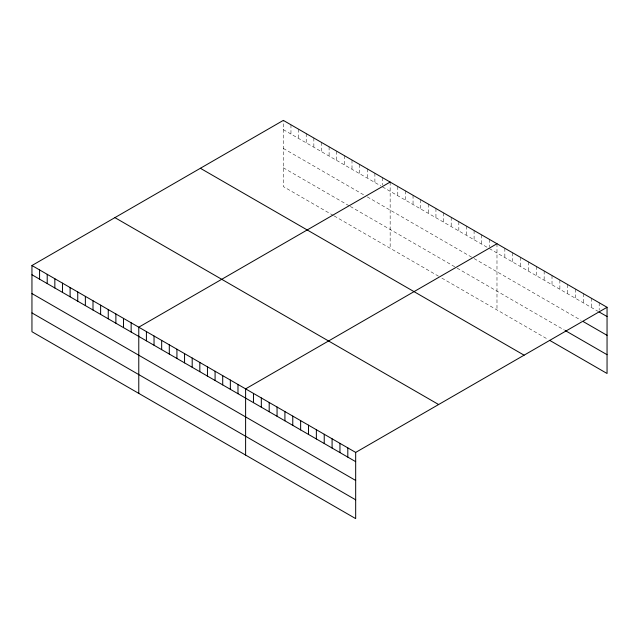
<?xml version="1.0" encoding="UTF-8"?>
<svg xmlns="http://www.w3.org/2000/svg" width="639" height="639" viewBox="0 0 639 639"><rect width="100%" height="100%" fill="white"/><g stroke="black" fill="none" stroke-linecap="round" stroke-linejoin="round"><path stroke-width="0.48" stroke-dasharray="3.19 2.4" d="M283.325 129.637L380.828 185.925M382.521 186.907L487.661 247.605M489.354 248.579L598.4 311.536M283.325 148.424L363.871 194.927M367.265 196.884L473.243 258.076M474.09 258.563L581.107 320.347M283.325 167.793L349.461 205.974M350.308 206.461L456.286 267.645M457.133 268.14L564.596 330.179M333.35 215.463L283.325 186.58L283.325 120.388M334.197 215.95L438.482 276.16M441.876 278.117L548.086 339.437M599.19 302.742L599.19 310.147M591.323 298.205L591.323 307.455M583.463 293.668L583.463 302.918M575.603 289.132L575.603 298.381M567.744 284.587L567.744 293.836M559.876 280.05L559.876 289.299M552.016 275.513L552.016 284.762M544.156 270.976L544.156 280.217M536.297 266.431L536.297 275.681M528.429 261.894L528.429 271.144M520.569 257.357L520.569 266.607M512.71 252.82L512.71 262.062M504.85 248.275L504.85 257.525M496.982 243.739L496.982 309.939M489.354 239.337L489.354 246.734M481.726 234.928L481.726 244.178M474.09 230.519L474.09 239.769M466.462 226.118L466.462 235.368M458.834 221.709L458.834 230.959M451.198 217.308L451.198 226.557M443.57 212.899L443.57 222.148M435.942 208.498L435.942 217.747M428.306 204.089L428.306 213.338M420.678 199.688L420.678 208.929M413.05 195.278L413.05 204.528M405.414 190.869L405.414 200.119M397.785 186.468L397.785 195.718M390.157 182.059L390.157 248.259M382.521 177.658L382.521 185.054M374.893 173.249L374.893 182.498M367.265 168.848L367.265 178.097M359.637 164.439L359.637 173.688M352.001 160.038L352.001 169.279M344.373 155.628L344.373 164.878M336.745 151.227L336.745 160.469M329.109 146.818L329.109 156.068M321.481 142.409L321.481 151.659M313.853 138.008L313.853 147.258M306.217 133.599L306.217 142.848M298.589 129.198L298.589 138.447M290.961 124.789L290.961 134.038"/><path stroke-width="0.96" d="M31.95 265.52L355.675 452.42L355.675 518.612L31.95 331.713L31.95 265.52L283.325 120.388L607.05 307.287L607.05 373.48L549.66 340.347M390.157 182.059L138.775 327.192L138.775 393.392M496.982 243.739L245.608 388.871L245.608 455.072M355.675 452.42L607.05 307.287M599.19 311.992L607.05 316.537M583.463 321.713L607.05 335.323M565.379 330.635L607.05 354.693M200.374 168.281L524.092 355.18M114.908 217.627L438.626 404.527M31.95 274.762L355.675 461.662M31.95 293.557L355.675 480.456M31.95 312.918L355.675 499.818M347.808 447.875L347.808 457.125M339.948 443.338L339.948 452.588M332.088 438.801L332.088 448.051M324.229 434.264L324.229 443.506M316.361 429.72L316.361 438.969M308.501 425.183L308.501 434.432M300.642 420.646L300.642 429.895M292.774 416.101L292.774 425.35M284.914 411.564L284.914 420.813M277.054 407.027L277.054 416.277M269.195 402.49L269.195 411.74M261.327 397.945L261.327 407.195M253.467 393.408L253.467 402.658M237.98 384.462L237.98 393.712M230.344 380.061L230.344 389.311M222.715 375.652L222.715 384.902M215.087 371.251L215.087 380.501M207.451 366.842L207.451 376.091M199.823 362.441L199.823 371.682M192.195 358.032L192.195 367.281M184.559 353.631L184.559 362.872M176.931 349.221L176.931 358.471M169.303 344.812L169.303 354.062M161.667 340.411L161.667 349.661M154.039 336.002L154.039 345.252M146.411 331.601L146.411 340.851M131.147 322.791L131.147 332.04M123.519 318.382L123.519 327.631M115.883 313.981L115.883 323.222M108.255 309.572L108.255 318.821M100.627 305.162L100.627 314.412M92.998 300.761L92.998 310.011M85.362 296.352L85.362 305.602M77.734 291.951L77.734 301.201M70.106 287.542L70.106 296.792M62.47 283.141L62.47 292.39M54.842 278.732L54.842 287.981M47.214 274.331L47.214 283.572M39.578 269.922L39.578 279.171"/></g></svg>
